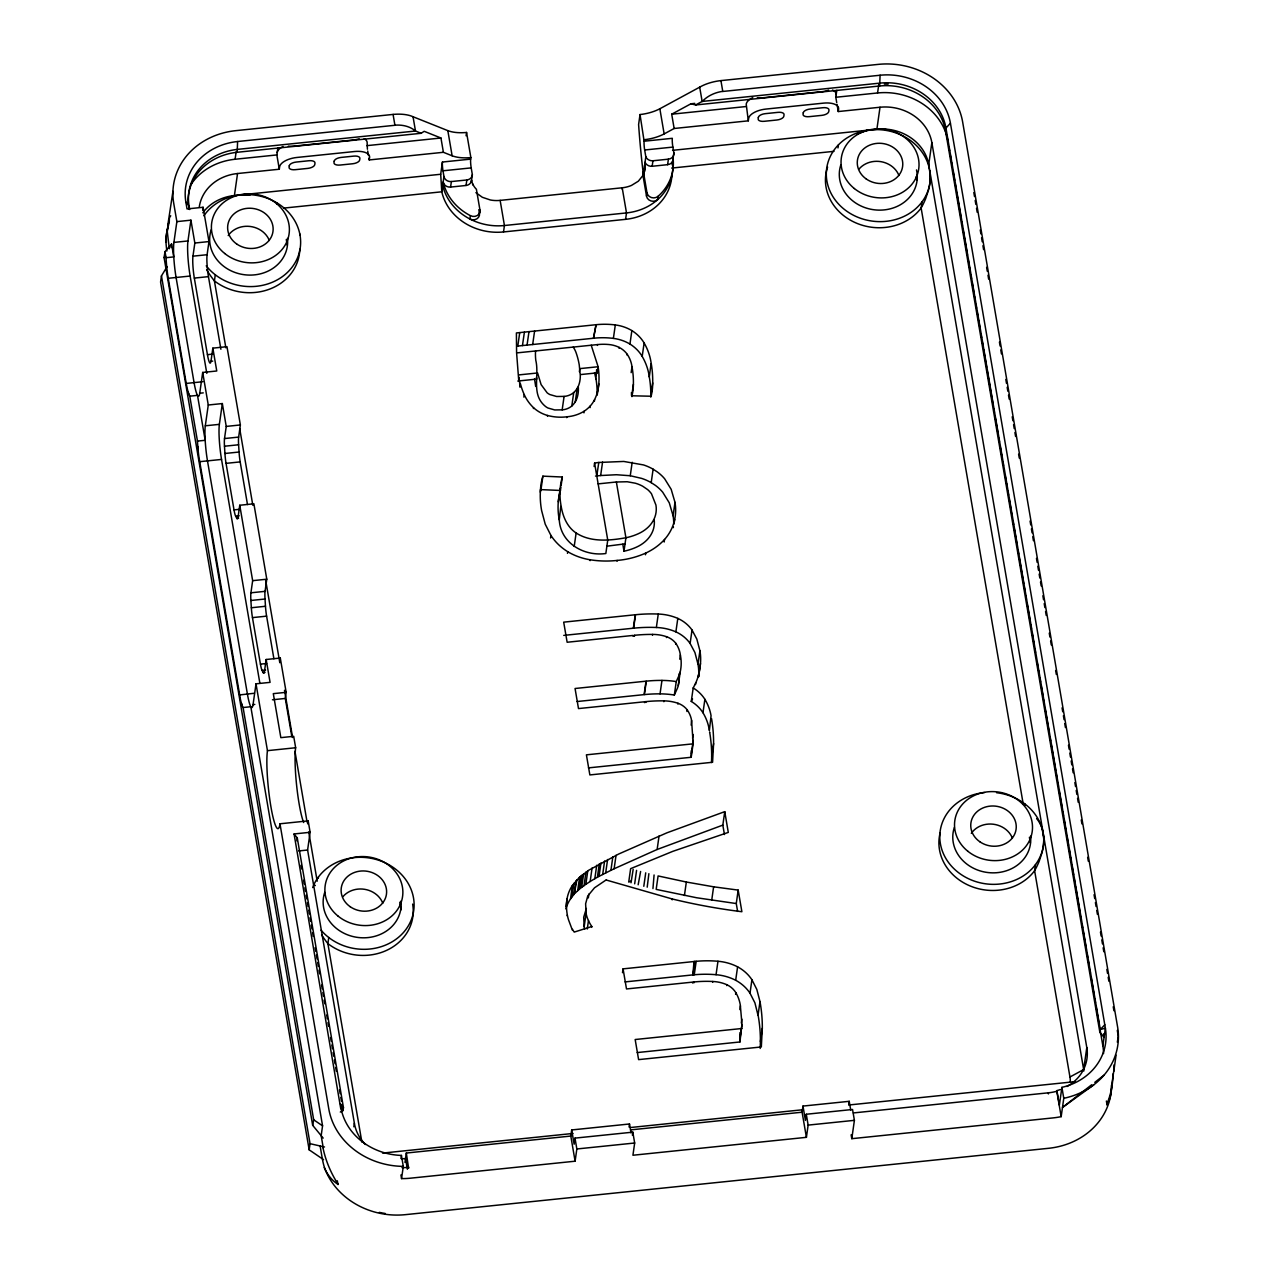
<?xml version="1.0" encoding="UTF-8"?>
<svg xmlns="http://www.w3.org/2000/svg" width="1279" height="1279" viewBox="0 0 1279 1279"><rect width="100%" height="100%" fill="white"/><g stroke="black" fill="none" stroke-linecap="round" stroke-linejoin="round"><path stroke-width="1.5" d="M188.061 203.009A57.955 51.032 8.1 0 1 237.159 152.297L237.606 141.521L394.923 125.278L393.069 114.423L235.832 130.65A74.246 65.373 8.1 0 0 173.736 203.345L176.87 221.619L173.912 242.402A26.219 3.389 84.1 0 0 176.086 277.495L194.072 382.613A26.219 3.389 84.1 0 0 199.732 393.229L203.249 392.877M691.299 754.962L691.299 750.613M588.452 767.88L691.188 757.28L693.106 743.834A18.002 15.844 8.1 0 0 693.138 743.275L691.571 720.365A30.568 26.923 8.1 0 0 687.159 709.813A19.249 16.947 8.1 0 0 677.998 703.274A39.345 34.629 8.1 0 0 663.977 700.876A132.552 116.709 8.1 0 0 645.959 701.627L578.492 708.582L575.054 688.502L646.023 681.179L644.104 694.625L577.085 701.531M637.198 1052.569L739.933 1041.969L739.933 1032.617M739.933 1041.969L741.98 1024.223L740.285 1004.878A43.31 38.13 8.1 0 0 735.825 992.632A20.976 18.466 8.1 0 0 726.936 984.75A34.213 30.12 8.1 0 0 712.771 981.489A109.546 96.453 8.1 0 0 694.065 981.968L626.502 988.955L623.065 968.858L696.176 961.312A108.028 95.126 8.1 0 1 717.967 961.264A46.731 41.152 8.1 0 1 737.599 966.828A39.713 34.965 8.1 0 1 751.924 979.746L756.816 989.418L760.046 1001.857M692.85 974.902L694.017 961.536L694.881 961.44L692.978 974.886L694.177 974.774A108.028 95.126 8.1 0 1 716.048 974.71A46.731 41.152 8.1 0 1 735.681 980.274A39.713 34.965 8.1 0 1 750.006 993.207L754.914 1002.864L758.335 1016.533A181.298 159.635 8.1 0 1 760.397 1041.618L760.206 1048.46M760.062 1001.953L760.238 1002.992A181.298 159.635 8.1 0 1 762.316 1028.156L761.325 1046.957L638.605 1059.62L635.167 1039.523L741.852 1028.508M709.637 732.116L709.621 732.02A179.076 157.669 8.1 0 1 711.668 757.04L711.508 762.54M711.54 718.558L711.556 718.654A179.076 157.669 8.1 0 1 713.586 743.579L712.579 762.268L589.859 774.93L586.406 754.834L693.106 743.834M691.284 755.234L691.236 756.72A18.002 15.844 8.1 0 1 691.188 757.28M169.499 218.517L167.277 231.611L169.308 248.75M470.4 215.655L469.921 219.013A6.507 5.74 8.1 0 0 479.481 213.417L479.961 210.044L476.396 189.276A20.288 17.858 8.1 0 1 472.702 183.936A19.281 16.979 8.1 0 1 471.567 180.163A6.603 5.819 8.1 0 1 466.052 185.471L450.592 187.07A6.523 5.74 8.1 0 1 443.173 182.018A54.709 48.17 8.1 0 0 470.4 215.655A6.507 5.74 8.1 0 0 479.961 210.044M172.937 191.354L167.693 225.887M167.117 266.608L161.458 275.896L160.578 282.035L309.166 1149.837L323.523 1159.621M171.034 247.63L171.562 243.953L165.023 251.659L164.064 257.511L312.668 1125.312L323.171 1138.102M188.684 209.021L189.1 206.111A57.955 51.032 8.1 0 1 237.574 149.387M206.814 373.372L190.139 276.04A26.219 3.389 84.1 0 1 187.965 240.964L190.923 220.164L176.87 221.619M212.73 361.11L210.971 361.286A16.435 2.126 84.1 0 1 207.438 354.651L194.328 278.087A16.291 2.094 84.1 0 1 192.969 256.168L194.84 243.026L190.923 220.164M202.69 210.236L203.105 207.278L187.038 208.941L185.871 202.082A61.856 54.469 8.1 0 1 237.622 141.521M220.899 349.263L208.461 276.632A16.291 2.094 84.1 0 1 207.102 254.713L208.973 241.571L203.105 207.278M215.288 274.793L214.408 280.9L225.871 347.824M199.732 393.229L202.69 372.445L216.759 370.99L212.842 348.144L226.975 346.689L240.372 424.948L238.645 437.098A13.03 1.679 84.1 0 0 238.613 444.772L239.061 452.031A13.541 1.743 84.1 0 0 240.18 461.895L247.487 504.55M191.147 184.208A61.872 54.485 8.1 0 1 235.096 159.251L236.151 151.753M202.833 212.778A45.596 40.145 8.1 0 1 234.409 195.543L237.542 173.528L279.302 169.228L279.637 166.782A16.355 7.466 -9.7 0 1 296.952 157.461L354.475 151.53A16.355 7.466 -9.7 0 1 369.599 157.493L369.247 159.939L443.397 152.297L452.126 155.782A28.394 12.95 -9.7 0 0 470.864 157.589L470.656 159.124A6.571 0.847 84.1 0 0 471.2 167.885L472.351 174.663L471.264 182.273M210.971 361.286L212.842 348.144M254.809 704.409L253.05 704.601A26.219 3.389 84.1 0 1 247.391 693.969L207.486 460.888A26.219 3.389 84.1 0 1 205.311 425.795L208.269 405.011L202.69 372.445M259.781 682.73L221.539 459.433A26.219 3.389 84.1 0 1 219.364 424.356L222.338 403.556L208.269 405.011M238.597 518.187L236.823 518.379L235.656 516.172A13.03 1.679 84.1 0 1 234.025 509.889L226.047 463.366A13.541 1.743 84.1 0 1 224.928 453.485L224.48 446.227A13.03 1.679 84.1 0 1 224.512 438.553L226.239 426.419L222.338 403.556M279.302 169.228L276.856 154.935L277.847 147.98M276.616 203.937L276.776 202.801M273.898 658.797L266.608 616.158A13.541 1.743 84.1 0 1 265.472 606.278L265.025 599.02A13.03 1.679 84.1 0 1 265.057 591.346L266.783 579.211L253.881 503.798L239.749 505.253L238.022 517.387A13.541 1.743 84.1 0 1 236.823 518.379M265.009 672.45L263.234 672.626L262.067 670.42A13.03 1.679 84.1 0 1 260.436 664.137L252.459 617.613A13.541 1.743 84.1 0 1 251.339 607.749L250.892 600.475A13.03 1.679 84.1 0 1 250.924 592.801L252.65 580.666L239.749 505.253M253.05 704.601L256.008 683.817L270.077 682.362L266.16 659.5L280.293 658.045L286.16 692.323L285.297 698.446L291.836 736.688M266.16 659.5L264.433 671.651A13.541 1.743 84.1 0 1 263.234 672.626M279.797 661.515L280.293 658.045M367.409 149.227L367.153 143.216A16.355 7.466 -9.7 0 0 364.179 138.756M296.872 840.895L297.288 837.985L294.074 833.956L310.126 832.293L308.175 820.878L279.973 823.788A41.679 5.388 84.1 0 1 270.924 806.777A41.679 5.388 84.1 0 1 267.455 750.661L256.008 683.817M365.378 1144.513A44.941 39.569 8.1 0 1 354.459 1123.681L307.599 850.023L310.126 832.293M318.247 878.193L318.407 877.042M328.767 937.507L327.888 943.63L361.861 1142.051M671.955 173.768A54.709 48.17 8.1 0 1 625.591 219.348L503.526 231.947A54.709 48.17 8.1 0 1 441.783 191.802L440.695 174.264L442.438 162.033L470.656 159.124M442.438 162.033A6.571 0.847 84.1 0 0 442.982 170.794L443.957 176.518L441.783 191.802L283.81 208.093M309.166 1149.837L310.046 1143.682L161.458 275.896M450.592 187.07L451.375 181.554A6.523 5.74 8.1 0 1 443.957 176.518M201.107 381.893L186.238 383.428L187.054 387.665A26.219 3.725 84.5 0 0 189.772 396.17L197.462 441.095A26.219 3.725 84.5 0 0 198.916 456.939L240.372 699.037A26.219 3.725 84.5 0 0 243.09 707.527L250.812 706.743L322.564 1125.84L321.173 1135.672L323.251 1147.871M466.084 135.782L466.563 132.456A28.394 12.95 -9.7 0 1 447.826 130.634L413.037 116.741A28.666 13.078 -9.7 0 0 393.069 114.423M466.052 185.471L466.835 179.971A6.619 5.819 8.1 0 0 472.351 174.663M340.758 1108.717L294.074 833.956M472.606 184.768L472.718 183.936M340.31 1112.043L343.044 1110.556L343.459 1107.646L297.288 837.985M353.835 1126.783L354.363 1123.122M503.526 231.947L504.438 225.52L500.137 200.387A30.009 26.427 8.1 0 1 490.385 199.988L482.343 197.286L475.916 192.649M400.982 1158.47L401.414 1155.417A61.232 53.91 8.1 0 1 340.917 1107.614M517.787 346.049L519.738 332.588M880.096 75.237A61.856 54.469 8.1 0 1 950.425 123.2L1105.376 1028.156A61.872 54.485 8.1 0 1 1061.906 1087.358L1063.776 1098.293L1061.17 1116.647A74.246 65.373 8.1 0 1 1052.889 1117.926L851.798 1138.678L854.404 1120.34L852.549 1109.485L806.282 1114.249L808.136 1125.104L806.409 1137.335L632.929 1155.241L634.672 1143.01L632.817 1132.155L574.99 1138.118L576.845 1148.974L575.102 1161.204L410.639 1178.167A73.542 64.749 8.1 0 1 401.558 1178.599L403.301 1166.368L401.414 1155.417M404.979 1162.435L406.322 1153.034L570.802 1136.056L571.681 1129.949L629.492 1123.985L631.027 1132.906M522.456 345.57L524.406 332.108M518.682 379.831L516.604 352.924L597.533 344.579A51.464 45.309 8.1 0 1 608.772 344.515A25.692 22.622 8.1 0 1 619.164 347.408A22.462 19.777 8.1 0 1 627.286 354.379A34.309 30.2 8.1 0 1 631.826 365.618L632.194 367.84A108.347 95.397 8.1 0 1 633.393 384.308A69.69 61.36 8.1 0 1 632.018 395.787L651.139 396.234A70.665 62.223 8.1 0 0 652.69 382.869A127.596 112.344 8.1 0 0 651.267 363.7L651.267 363.7M408.625 1168.335L406.322 1153.034M519.913 385.73L519.066 377.385M519.961 387.233L520.297 383.284M527.044 345.09L528.994 331.645M523.878 397.114L524.23 394.587A84.254 74.182 8.1 0 1 520.441 383.86L520.441 383.86M532.672 344.515L534.59 331.069M578.3 386.882A86.332 76.021 8.1 0 1 578.364 388.736A33.83 29.785 8.1 0 1 576.925 398.345A22.718 20 8.1 0 1 571.809 406.019A16.819 14.804 8.1 0 1 562.52 409.84L554.734 409.951L547.956 408.001A14.645 12.886 8.1 0 1 545.222 406.226C530.897 394.316 539.562 375.914 535.789 360.294A62.863 55.349 8.1 0 1 535.565 350.974M533.407 408.545L533.535 407.697A44.557 39.233 8.1 0 1 524.23 394.587M547.476 416.33L547.604 415.483A32.135 28.298 8.1 0 1 533.535 407.697M540.362 490.337L540.489 489.489A67.979 59.857 8.1 0 1 542.904 476.156L562.328 477.019L561.145 485.428M540.266 492.063A67.979 59.857 8.1 0 1 540.985 489.617L542.904 476.156M566.741 417.641L566.869 416.794A36.483 32.135 8.1 0 0 584.199 411.167A34.325 30.216 8.1 0 0 594.591 399.64A54.182 47.707 8.1 0 0 598.812 383.812A93.847 82.639 8.1 0 0 598.108 366.737L591.218 345.234M550.594 537.995L550.961 535.469L545.222 524.166L541.625 510.593A104.318 91.848 8.1 0 1 540.489 489.489M571.809 406.019L573.727 392.557A22.718 20 8.1 0 0 578.843 384.883A33.83 29.785 8.1 0 0 580.282 375.275L579.227 364.803A89.098 78.451 8.1 0 0 576.493 353.899A29.481 25.948 8.1 0 0 573.232 347.089M674.081 523.639L674.688 519.434A58.498 51.512 8.1 0 0 674.992 502.343L671.187 489.345L664.632 478.746A42.799 37.683 8.1 0 0 657.406 471.999L653.121 469.185A46.156 40.64 8.1 0 0 643.513 464.932L623.752 461.447L598.796 462.47A35.62 31.367 8.1 0 0 594.591 463.126L607.749 540.058L605.846 553.519C584.279 556.573 560.554 543.367 559.275 519.834A83.87 73.846 8.1 0 1 558.283 501.8L560.202 488.338A72.919 64.19 8.1 0 1 562.328 477.019M558.283 501.8A72.919 64.19 8.1 0 1 560.426 490.465L560.905 487.107M579.371 371.677L579.803 368.624L598.108 366.737L597.229 372.844L580.762 374.555M575.278 401.798L577.197 388.352M559.275 519.834L560.937 505.045A83.87 73.846 8.1 0 1 560.202 488.338M649.316 376.985L651.139 363.012A66.46 58.53 8.1 0 0 644.12 342.964A37.794 33.27 8.1 0 0 631.858 330.59A38.322 33.75 8.1 0 0 615.311 324.93A75.045 66.076 8.1 0 0 596.126 324.706L593.504 338.232L595.982 324.722M583.959 412.845L584.199 411.167M567.46 553.359L567.7 551.681A53.974 47.531 8.1 0 1 550.961 535.469M597.421 345.426L597.549 344.579M590.051 407.633L590.29 405.955M622.042 188.956L622.202 187.789A30.009 26.427 8.1 0 0 631.474 185.423L638.333 181.202L642.969 175.415A20.288 17.858 8.1 0 0 644.728 169.499L645.192 166.142A19.377 17.059 8.1 0 0 645.048 162.273A6.603 5.819 8.1 0 0 652.162 166.27L667.606 164.671A6.523 5.74 8.1 0 0 673.074 158.292A54.709 48.17 8.1 0 1 658.109 196.279L657.63 199.652A6.507 5.74 8.1 0 1 646.519 196.183L642.969 175.415L643.449 172.041A20.288 17.858 8.1 0 0 645.208 166.142M594.351 401.318L594.591 399.64M574.207 546.437L576.126 532.991C567.205 527.124 562.856 516.556 561.177 506.388M597.245 394.747L598.812 383.812M625.591 219.348L626.502 212.922L622.202 187.789L500.137 200.387M594.111 466.499L594.591 463.126M649.236 376.506L648.997 374.955A66.46 58.53 8.1 0 0 642.202 356.409A37.794 33.27 8.1 0 0 629.955 344.051A38.322 33.75 8.1 0 0 613.392 338.391L615.311 324.93M640.028 114.55L638.605 124.527A127.372 16.435 84.1 0 0 643.337 174.216L645.831 156.773L644.664 149.995A6.571 0.847 84.1 0 1 644.12 141.218L640.028 114.55A28.394 12.95 -9.7 0 0 659.852 108.763L699.693 87.164A28.666 13.078 -9.7 0 1 720.924 80.609L878.241 64.382A74.246 65.373 8.1 0 1 962.639 121.953L1117.59 1026.909A74.246 65.373 8.1 0 1 1063.776 1098.293M598.796 462.47L596.765 475.932A35.62 31.367 8.1 0 0 595.502 476.092M596.877 475.932L600.65 475.532L602.569 462.087M619.036 348.256L619.164 347.408M643.817 175.878L643.976 174.711M644.392 171.818L644.712 169.499A19.377 17.059 8.1 0 0 644.568 165.63M590.115 560.634L590.243 559.786A56.724 49.945 8.1 0 1 567.7 551.681M646.519 196.183L646.998 192.809L643.449 172.041M652.162 166.27L652.945 160.77A6.619 5.819 8.1 0 1 645.831 156.773M627.158 355.21L627.286 354.379M629.955 344.051L631.858 330.59M631.155 372.637L632.002 366.753M631.906 396.618L632.322 391.886M632.434 391.038L633.393 384.308M667.606 164.671L668.389 159.172A6.523 5.74 8.1 0 0 673.857 152.793L672.866 147.085A6.571 0.847 84.1 0 1 672.322 138.308L644.12 141.218M642.202 356.409L644.12 342.964M565.973 906.427L567.045 898.849A42.783 37.667 8.1 0 1 572.416 885.436L579.243 877.538L588.564 870.328L618.588 854.068L666.919 832.821L724.745 811.653L728.295 832.405L672.834 851.334L630.627 868.649L628.724 882.11L631.139 881.023M672.13 164.863L673.857 152.793M617.054 561.257L617.181 560.426A81.712 71.944 8.1 0 0 645.719 553.072A62.016 54.597 8.1 0 0 664.536 539.482A53.126 46.779 8.1 0 0 674.129 521.784L674.688 519.434M567.221 915.828L567.221 914.357A61.696 54.326 8.1 0 1 567.045 898.849M673.729 524.15A58.498 51.512 8.1 0 0 673.09 515.789L669.269 502.807L662.714 492.207A42.799 37.683 8.1 0 0 655.487 485.444L651.203 482.647A46.156 40.64 8.1 0 0 641.594 478.378L630.259 475.74L632.178 462.279M565.894 908.857A42.783 37.667 8.1 0 1 570.514 898.881L572.416 885.436M570.514 898.881L572.049 896.787L573.951 883.341M572.049 896.787L574.111 894.309L576.03 880.847M574.159 894.245L576.941 879.856M654.224 519.945A30.232 26.619 8.1 0 1 652.977 530.513A32.838 28.921 8.1 0 1 646.614 540.298A36.739 32.343 8.1 0 1 636.414 547.172A55.828 49.146 8.1 0 1 623.992 551.201L625.911 537.756L616.366 481.991L598.14 483.878M575.022 893.302L577.676 890.664L579.595 877.218M572.384 930.137L568.563 919.921A45.548 40.097 8.1 0 1 567.348 914.981M577.676 890.664L578.907 889.56L580.826 876.115M579.003 889.497L580.33 888.393L582.233 874.932M650.771 397.145A70.665 62.223 8.1 0 0 650.771 396.33L652.69 382.869M580.41 888.313L581.657 887.354L583.656 873.829M581.753 887.274L584.039 885.612L585.942 872.15M584.039 885.612L585.846 884.317L587.764 870.871M585.846 884.317L590.163 881.487L592.065 868.041M584.679 929.002A34.037 29.977 8.1 0 1 584.183 926.731L586.086 913.27L585.622 903.757L587.764 895.971L594.511 887.802L606.006 880.032M588.324 897.922L588.868 894.069M587.269 929.018L588.468 920.608A34.037 29.977 8.1 0 1 586.086 913.27M590.163 881.487L594.815 878.689L596.733 865.228M651.203 482.647L653.121 469.185M594.815 878.689L597.389 877.25L599.291 863.805M563.751 635.391L633.617 628.181L635.535 614.735A140.93 124.079 8.1 0 1 658.269 614.048A47.515 41.839 8.1 0 1 677.806 618.396A34.709 30.568 8.1 0 1 692.035 630.019L696.831 639.084L699.917 650.755A61.056 53.75 8.1 0 1 700.476 663.465L699.053 673.553M591.697 927.371L591.825 926.54A43.662 38.45 8.1 0 1 588.468 920.608M597.389 877.25L599.052 876.371L600.954 862.909M633.121 636.271L634.64 635.279A146.222 128.747 8.1 0 1 652.61 634.416A37.667 33.158 8.1 0 1 666.599 636.718A19.233 16.931 8.1 0 1 675.76 643.241A31.24 27.498 8.1 0 1 680.364 654.976L680.62 656.383A50.76 44.701 8.1 0 1 680.188 672.035L678.27 685.48A89.498 78.802 8.1 0 1 677.55 687.926L674.337 695.025A84.83 74.694 8.1 0 0 660.044 693.857A126.189 111.113 8.1 0 0 644.392 694.593L646.311 681.147A126.189 111.113 8.1 0 1 661.962 680.412A84.83 74.694 8.1 0 1 676.255 681.563L679.469 674.481A89.498 78.802 8.1 0 0 680.188 672.035M645.479 554.766L645.719 553.072M634.528 636.111L634.64 635.279M599.052 876.371L602.681 874.484L604.599 861.039M602.681 874.484L605.67 872.965L607.589 859.52M605.67 872.965L610.914 870.344L612.833 856.882M574.99 1138.118L574.127 1144.225L571.681 1129.949M610.914 870.344L614.128 868.761L616.046 855.315M664.185 542.008L664.536 539.482M652.482 635.263L652.61 634.416M644.472 702.603L645.607 701.659M633.617 628.181A140.93 124.079 8.1 0 1 656.351 627.493L658.269 614.048M645.831 702.459L645.959 701.627M673.09 515.789L674.992 502.343M673.282 527.667L673.409 526.82M631.027 882.782L633.169 869.384M666.471 637.55L666.599 636.718M660.044 693.857L661.962 680.412M634.672 883.821L636.574 870.359M622.505 972.695L623.065 968.858M644.344 139.699A28.394 12.95 -9.7 0 0 664.153 133.911L674.145 128.492L748.311 120.834L746.217 104.111A16.355 7.466 -9.7 0 1 752.755 97.684M663.865 701.707L663.977 700.876M748.311 120.834L748.663 118.387A16.355 7.466 -9.7 0 1 765.961 109.067L823.484 103.135A16.355 7.466 -9.7 0 1 838.608 109.115L838.257 111.545L880.016 107.244A45.596 40.145 8.1 0 1 931.847 142.593L1086.798 1047.549L1083.665 1069.564A45.596 40.145 8.1 0 1 1083.873 1070.987M698.926 674.385L698.574 676.911A61.056 53.75 8.1 0 0 697.998 664.217L694.929 652.546L690.116 643.465A34.709 30.568 8.1 0 0 675.888 631.858L677.806 618.396M675.632 644.088L675.76 643.241M674.337 695.025L676.255 681.563M679.757 659.181L680.364 654.976M614.128 868.761L657.134 849.48L659.053 836.034M677.87 704.105L677.998 703.274M690.116 643.465L692.035 630.019M686.919 711.492L687.159 709.813M629.06 1127.039L629.492 1123.985M693.186 687.958A36.324 31.975 8.1 0 1 704.889 699.293A56.292 49.561 8.1 0 1 711.06 715.728L709.365 730.549L709.158 729.174A56.292 49.561 8.1 0 0 702.97 712.739A36.324 31.975 8.1 0 0 691.268 701.42L693.186 687.958A37.619 33.126 8.1 0 0 693.698 687.031L695.76 682.858A59.41 52.311 8.1 0 0 698.654 674.417A96.229 84.734 8.1 0 0 700.476 663.465M697.998 664.217L699.917 650.755M695.52 684.537L695.76 682.858M632.386 1135.208L632.817 1132.155M691.172 725.161L691.603 720.493M698.286 676.943L698.654 674.417M692.563 738.319L693.106 734.482M691.315 753.747L693.234 740.301M672.194 899.824L672.306 898.993L606.214 880.016M702.97 712.739L704.889 699.293M684.425 895.492L686.343 882.03L658.093 875.939L656.175 889.385L696.575 897.746L736.272 903.55L737.615 911.415M711.668 757.04L713.586 743.579M692.483 982.975L693.873 982M694.257 974.774L696.176 961.312M693.937 982.816L694.065 981.968M711.716 900.256L713.618 886.811L686.343 882.03M724.442 834.547L722.827 825.115L724.745 811.653M836.722 102.624L835.811 97.268L836.802 90.313M712.659 982.32L712.771 981.489M716.048 974.71L717.967 961.264M837.985 147.916L838.416 144.847M736.272 903.55L738.175 890.104L713.618 886.811M726.808 985.597L726.936 984.75M735.681 980.274L737.599 966.828M735.585 994.311L735.825 992.632M739.886 1009.627L740.429 1005.79M741.308 1023.008L741.852 1019.171M740.045 1038.324L741.964 1024.879M948.059 139.875L947.899 140.946A61.872 54.485 8.1 0 0 877.57 92.967L878.721 84.942M750.006 993.207L751.924 979.746M1023.264 804.347L921.136 207.997A58.019 41.408 -68.2 0 0 925.66 198.677L928.522 190.027A40.065 28.602 -68.2 0 0 930.217 174.903L928.714 164.607A45.596 40.145 8.1 0 0 876.882 129.259L880.016 107.244M758.079 1015.03L759.982 1001.569M760.397 1041.618L762.316 1028.156M922.015 201.874L921.136 207.997A52.103 45.884 8.1 0 1 855.747 222.85A52.103 45.884 8.1 0 1 827.577 167.085M928.714 164.607L931.847 142.593M806.409 1137.335L802.093 1112.202L802.972 1106.079L849.224 1101.315L850.759 1110.236M1103.489 1033.912L1104.081 1037.333L1099.892 1032.473L945.533 130.938L945.948 128.028L950.425 123.2M806.282 1114.249L805.418 1120.372L802.972 1106.079M848.728 1104.8L849.224 1101.315M1024.975 805.274L1025.134 804.139M1035.494 864.588L1034.615 870.711L1069.947 1076.998A32.567 28.682 8.1 0 1 1070.315 1081.906M1048.38 1093.945L1048.54 1092.794A45.596 40.145 8.1 0 0 1056.822 1091.243L1061.17 1116.647M1056.662 1092.378L1056.902 1090.619A45.596 40.145 8.1 0 0 1060.323 1089.532M1061.906 1087.358L1059.38 1105.088L1056.902 1090.619M1099.892 1032.457L1100.308 1029.563L945.948 128.028A57.955 51.032 8.1 0 0 880.064 83.103L702.139 101.441L695.616 104.974L690.916 103.791L671.699 114.199L674.145 128.492M1103.553 1053.56A61.872 54.485 8.1 0 0 1102.866 1045.886L1105.376 1028.156L1100.308 1029.563L1104.8 1024.735M1113.849 1066.686L1114.121 1064.767M1111.931 1083.889L1114.249 1067.645M1113.769 1071.354L1116.087 1055.111M1117.334 1042.161L1118.294 1036.31L1117.286 1030.41M312.668 1125.312L313.675 1119.78L243.09 707.527M170.075 217.078L170.699 215.719M692.547 698.989L691.779 700.476A37.619 33.126 8.1 0 1 691.268 701.42M586.374 908.458L583.704 917.203L584.183 926.731M1091.706 1084.736L1062.481 1107.47L1093.769 1084.832M1094.792 1082.354L1104.017 1075.175M237.159 152.281L421.175 133.288L424.18 131.305L440.951 138.004L443.397 152.297M164.064 257.511L165.599 256.583M1069.947 1076.998L1083.665 1069.564L929.721 170.523M857.218 133.943L866.331 130.65L876.882 129.259M657.134 849.48L722.827 825.115M359.175 138.724L358.648 138.899A12.502 3.741 -3.5 0 1 352.668 140.098M591.825 926.54L574.223 932.087A25.404 22.367 8.1 0 1 572.512 929.305M566.869 416.794L565.83 416.922A44.413 39.105 8.1 0 1 547.604 415.483M606.885 546.181L625.047 543.863M870.647 129.914L672.562 150.33M617.117 560.426L616.382 560.506A88.97 78.339 8.1 0 1 590.243 559.786M234.409 195.543L440.695 174.264M635.263 614.767L633.345 628.213M237.574 149.371L415.483 131.018L421.175 133.288M690.916 103.791L694.833 103.375M294.985 146.03L352.508 140.098M763.995 97.652L821.518 91.704M695.616 104.974L879.648 85.997A57.955 51.032 8.1 0 1 945.533 130.938M235.096 159.251L276.856 154.935M366.801 145.662L440.951 138.004M671.699 114.199L745.865 106.557M835.811 97.268L877.57 92.967M442.982 170.794L471.2 167.885M644.664 149.995L672.866 147.085M451.375 181.554L466.835 179.971M652.945 160.77L668.389 159.172M671.667 168.077L833.988 151.338M173.912 242.402L187.965 240.964M194.84 243.026L208.973 241.571M165.023 251.659L166.062 257.703L173.784 256.903L171.562 243.953M192.969 256.168L207.102 254.713M166.062 257.703A26.219 3.725 84.5 0 0 167.565 273.93L168.236 278.294L190.139 276.04M194.328 278.087L208.461 276.632M207.438 354.651L212.746 354.107M596.126 324.706L516.396 332.94L516.588 352.62M517.212 346.113L594.207 338.168A75.045 66.076 8.1 0 1 613.392 338.391M201.986 381.797L202.865 381.702M189.772 396.17L197.494 395.371L205.184 440.296L197.462 441.095M518.666 374.923L537.596 372.972L541.113 384.611L547.124 392.781A14.645 12.886 8.1 0 0 549.858 394.556L556.637 396.49L564.439 396.394A16.819 14.804 8.1 0 0 573.727 392.557M517.787 381.046L536.732 379.096L536.429 377.337M205.311 425.795L219.364 424.356M226.239 426.419L240.372 424.948M224.512 438.553L238.645 437.098M224.48 446.227L238.613 444.772M224.928 453.485L239.061 452.031M199.636 461.687L221.539 459.433M226.047 463.366L240.18 461.895M234.025 509.889L240.196 509.25M235.656 516.172L239.189 515.805M252.65 580.666L266.783 579.211M250.924 592.801L265.057 591.346M250.892 600.475L265.025 599.02M251.339 607.749L265.472 606.278M252.459 617.613L266.608 616.158M635.535 614.735L563.687 622.154L567.141 642.25L633.233 635.423M260.436 664.137L266.608 663.497M262.067 670.42L265.6 670.068M239.573 694.929L254.425 693.25M286.16 692.323L273.306 693.65L280.836 737.647L293.69 736.32L295.657 747.751A41.679 5.388 84.1 0 0 296.712 786.249A41.679 5.388 84.1 0 0 303.699 822.541M272.443 699.773L285.297 698.446M267.455 750.661L295.657 747.751M298.678 850.951L307.599 850.023M625.095 981.904L692.978 974.886M382.517 1153.098L573.088 1133.45M630.643 1127.502L803.34 1109.692M849 1104.976L1075.303 1081.634M630.595 1129.885L802.093 1112.202M853.397 1112.938L1048.588 1092.794M576.845 1148.974L634.672 1143.01M808.136 1125.104L854.404 1120.34M616.366 481.991L627.222 481.751L635.359 483.222A32.966 29.017 8.1 0 1 642.682 486.212L647.638 489.601A24.893 21.919 8.1 0 1 651.491 493.79L655.935 505.077A30.232 26.619 8.1 0 1 654.896 517.052A32.838 28.921 8.1 0 1 648.533 526.836A36.739 32.343 8.1 0 1 638.333 533.727A55.828 49.146 8.1 0 1 625.911 537.756C609.651 540.665 590.77 542.472 576.126 532.991M600.65 475.532L616.414 474.733L630.259 475.74M564.087 396.426L562.168 409.872M540.985 489.617L560.426 490.465M250.029 195.047L241.044 194.856A52.103 45.884 8.1 0 1 298.263 228.397A52.103 45.884 8.1 0 1 271.724 282.515A52.103 45.884 8.1 0 1 206.223 265.808M340.822 1107.038L343.459 1107.646L340.246 1103.617M310.046 1143.682L324.514 1146.991M654.081 874.964L652.945 888.601M648.885 873.669L647.206 887.178M645.719 872.838L643.801 886.299M640.619 871.479L638.157 884.78M313.675 1119.78L322.564 1125.84M185.871 202.082L189.1 206.111L189.676 209.548M321.589 934.869L321.94 935.381A58.003 30.824 61.5 0 0 327.888 943.614A52.103 45.884 8.1 0 0 386.754 950.297A52.103 45.884 8.1 0 0 412.653 904.109M206.622 269.741L208.461 272.667A58.003 30.824 61.5 0 0 214.408 280.9A52.103 45.884 8.1 0 0 269.325 289.23A52.103 45.884 8.1 0 0 299.766 249.229M878.785 84.398L879.648 85.997L880.096 75.237L722.779 91.464L720.924 80.609M188.86 394.236L187.997 391.582M242.163 705.592L241.315 702.938M594.527 372.653L595.966 378.888L596.653 369.647M299.782 233.849L300.053 235.272M649.332 377.065L649.348 377.145A127.596 112.344 8.1 0 1 650.771 396.33M973.831 192.601L974.502 196.534M975.174 200.467L975.845 204.4M976.516 208.333L977.188 212.266M980.226 229.964L980.897 233.897M981.569 237.83L982.24 241.763M982.927 245.696L983.599 249.629M986.621 267.327L987.292 271.26M987.98 275.193L988.651 279.126M999.427 342.069L1000.098 346.001M1000.77 349.934L1001.441 353.867M1005.822 379.431L1006.493 383.364M1007.165 387.297L1007.836 391.23M1008.507 395.163L1009.195 399.096M1012.217 416.794L1012.888 420.727M1013.56 424.66L1014.247 428.593M1014.918 432.526L1015.59 436.459M1018.612 454.157L1019.283 458.09M1030.075 521.033L1030.746 524.966M1031.418 528.898L1032.089 532.831M1032.761 536.764L1033.432 540.697M1036.47 558.395L1037.141 562.328M1037.813 566.261L1038.484 570.194M1039.156 574.127L1039.827 578.06M1040.498 581.993L1041.186 585.926M1042.865 595.758L1043.536 599.691M1044.208 603.624L1044.879 607.573M1045.551 611.506L1046.238 615.439M1049.26 633.137L1049.931 637.07M1050.603 641.003L1051.29 644.936M1055.655 670.5L1056.326 674.433M1062.066 707.863L1062.737 711.795M1063.409 715.728L1064.08 719.661M1064.752 723.594L1065.423 727.527M1068.461 745.225L1069.132 749.174M1069.804 753.107L1070.475 757.04M1071.147 760.973L1071.818 764.906M1072.505 768.839L1073.177 772.772M1074.856 782.604L1075.527 786.537M1076.199 790.47L1076.87 794.403M1077.557 798.336L1078.229 802.269M1081.251 819.967L1081.922 823.9M1087.646 857.33L1088.333 861.263M1094.057 894.708L1094.728 898.641M1095.4 902.574L1096.071 906.507M1096.742 910.44L1097.414 914.373M1100.452 932.071L1101.123 936.004M1101.795 939.937L1102.466 943.87M1103.137 947.803L1103.809 951.736M1106.847 969.434L1107.518 973.367M1108.19 977.3L1108.861 981.233M1113.242 1006.797L1113.913 1010.73M948.906 146.845L949.594 150.778M950.265 154.711L950.936 158.644M951.608 162.577L952.279 166.51M952.951 170.443L954.646 180.291M955.317 184.224L955.989 188.157M956.66 192.09L961.041 217.67M961.712 221.603L962.384 225.536M963.055 229.469L967.436 255.049M968.123 258.982L968.795 262.914M969.466 266.847L970.137 270.78M970.809 274.713L971.48 278.646M972.152 282.579L973.847 292.427M974.518 296.36L975.19 300.293M975.861 304.226L976.532 308.159M977.204 312.092L977.891 316.025M978.563 319.958L980.242 329.806M980.913 333.739L981.585 337.672M982.256 341.605L982.943 345.538M983.615 349.471L986.637 367.185M987.324 371.118L993.048 404.548M993.719 408.497L994.391 412.43M995.062 416.362L998.1 434.061M998.771 437.994L999.443 441.926M1000.114 445.875L1000.786 449.808M1001.457 453.741L1002.144 457.674M1002.816 461.607L1003.487 465.54M1005.166 475.372L1005.838 479.305M1006.525 483.254L1007.197 487.187M1007.868 491.12L1008.539 495.053M1009.211 498.986L1010.89 508.818M1011.577 512.751L1012.249 516.684M1012.92 520.633L1013.592 524.566M1014.263 528.499L1017.301 546.197M1017.972 550.13L1018.644 554.063M1019.315 558.012L1023.696 583.576M1024.367 587.509L1025.039 591.442M1025.726 595.39L1026.398 599.323M1027.069 603.256L1030.091 620.954M1030.778 624.887L1031.45 628.82M1032.121 632.769L1032.793 636.702M1033.464 640.635L1034.135 644.568M1034.807 648.501L1035.494 652.434M1037.173 662.266L1037.845 666.199M1038.516 670.132L1039.188 674.081M1039.859 678.014L1040.546 681.947M1041.218 685.88L1042.897 695.712M1043.568 699.645L1044.24 703.578M1044.927 707.511L1049.292 733.091M1049.979 737.024L1050.651 740.957M1051.322 744.89L1055.703 770.47M1056.374 774.403L1057.046 778.335M1057.717 782.268L1058.388 786.217M1059.06 790.15L1062.098 807.848M1062.769 811.781L1063.441 815.714M1064.128 819.647L1064.799 823.596M1065.471 827.529L1066.142 831.462M1066.814 835.395L1068.493 845.227M1069.18 849.16L1069.852 853.093M1070.523 857.026L1071.194 860.975M1071.866 864.908L1073.561 874.74M1074.232 878.673L1074.904 882.606M1075.575 886.539L1079.956 912.119M1080.627 916.052L1081.299 919.985M1081.97 923.918L1082.642 927.851M1083.329 931.783L1086.351 949.498M1087.022 953.431L1087.694 957.363M1088.381 961.296L1089.053 965.229M1089.724 969.162L1090.395 973.095M1091.067 977.044L1092.762 986.876M1093.433 990.809L1094.105 994.742M1094.776 998.675L1095.448 1002.608M1096.119 1006.541L1096.79 1010.474M1097.462 1014.423L1099.157 1024.255M1099.828 1028.188L1102.866 1045.886M1106.383 1101.011L1107.022 1104.736M916.244 176.454L916.899 180.275M1029.403 837.281L1030.378 842.989M837.042 104.414L838.257 111.545M699.693 87.164L702.139 101.441M851.127 1134.809L851.798 1138.678M659.852 108.763L664.153 133.911M738.175 890.104L741.884 911.719A544.278 479.225 8.1 0 1 672.306 898.993M597.085 371.901L597.229 372.844M622.809 544.23L623.992 551.201M466.563 132.456L470.864 157.589M478.826 209.644L479.481 213.417M447.826 130.634L452.126 155.782M413.037 116.741L415.483 131.018A27.914 21.167 -14.6 0 0 394.939 125.182M570.802 1136.056L575.102 1161.204M367.712 151.018L368.48 155.478M368.944 158.148L369.247 159.939M286.288 239.509L287.263 245.232M399.767 902.239L401.062 909.849M407.377 1169.246L405.539 1158.534A44.941 39.569 8.1 0 1 401.526 1158.774M400.935 1174.937L401.558 1178.599M239.685 428.513L252.826 505.269M265.632 580.058L279.797 662.73M284.514 690.276L292.603 737.519M294.953 751.301L307.088 822.157M308.767 831.989L317.192 881.199M301.045 865.244L301.684 868.985M303.603 880.224L304.258 883.965M304.898 887.706L305.537 891.463M306.177 895.204L306.816 898.945M307.456 902.686L308.095 906.443M308.735 910.184L309.39 913.925M310.03 917.667L310.669 921.424M311.309 925.165L311.948 928.906M312.588 932.647L313.227 936.404M315.162 947.627L315.801 951.384M316.441 955.125L317.08 958.866M317.72 962.607L318.359 966.364M318.999 970.106L319.638 973.847M321.573 985.086L322.212 988.827M322.852 992.584L323.491 996.325M324.131 1000.066L324.77 1003.807M326.705 1015.046L327.344 1018.787M327.984 1022.545L328.623 1026.286M330.542 1037.525L331.181 1041.266M331.821 1045.007L332.476 1048.748M333.116 1052.505L333.755 1056.246M334.395 1059.987L335.034 1063.744M335.674 1067.485L336.313 1071.226M339.527 1089.948L340.166 1093.705M340.806 1097.446L341.445 1101.187M342.085 1104.928L343.044 1110.556M279.973 823.788L328.799 1108.925A73.527 64.733 8.1 0 0 403.301 1166.368M337.32 1180.773L337.96 1184.562M320.118 1145.984L322.164 1157.879A81.456 56.756 -69.8 0 0 324.418 1167.455A73.527 64.733 8.1 0 0 405.443 1214.65L1048.572 1148.302A74.262 65.373 8.1 0 0 1111.499 1085.663A82.256 41.839 62.7 0 0 1111.451 1085.072M168.236 278.294L186.238 383.428M535.677 386.434L534.51 378.904M198.245 451.391L197.797 446.419M1043.664 837.617L1042.145 828.744A40.065 28.602 -68.2 0 0 1036.63 818.592M679.181 673.601A50.76 44.701 8.1 0 1 678.27 685.48M656.351 627.493A47.515 41.839 8.1 0 1 675.888 631.858M631.442 392.493A108.347 95.397 8.1 0 1 631.506 395.643M596.03 379.239A93.847 82.639 8.1 0 1 597.037 394.939M338.04 1184.402A61.296 42.719 -69.8 0 1 324.274 1167.599M338.152 1184.338A55.7 27.546 63.3 0 1 322.995 1147.759M277.191 152.489A16.355 7.466 -9.7 0 1 283.027 146.43M832.533 90.058A16.355 7.466 -9.7 0 1 836.162 94.822M642.921 174.248A21.535 20.496 58.1 0 1 643.081 175.926M702.219 101.489A27.914 21.167 -14.6 0 1 722.779 91.353M308.175 820.878A41.679 5.388 84.1 0 1 307.568 823.82M408.768 1167.311A61.232 53.91 8.1 0 1 402.006 1167.663M1086.798 1047.549A45.596 40.145 8.1 0 1 1067.006 1086.495M166.894 251.036A82.256 57.315 -69.8 0 1 165.966 242.019A74.246 65.373 8.1 0 1 168.492 225.232M165.79 242.051A61.792 43.054 -69.8 0 1 169.436 220.755M996.549 792.708A52.103 45.884 8.1 0 1 1036.406 863.325A52.103 45.884 8.1 0 1 948.474 862.43A52.103 45.884 8.1 0 1 984.478 792.58M929.689 170.299A52.103 45.884 8.1 0 1 886.395 221.299A52.103 45.884 8.1 0 1 826.969 181.41A52.103 45.884 8.1 0 1 869.656 130.01M442.71 185.391A54.709 48.17 8.1 0 0 504.438 225.52L626.502 212.922A54.725 48.186 8.1 0 0 672.594 161.666M203.905 215.767A52.119 45.884 8.1 0 1 239.685 195M287.455 238.374A39.073 34.405 8.1 0 1 244.992 274.809A39.073 34.405 8.1 0 1 211.259 229.628M916.499 169.931A39.073 34.405 8.1 0 1 876.611 210.028A39.073 34.405 8.1 0 1 840.895 164.671M1030.57 836.13A39.073 34.405 8.1 0 1 988.107 872.566A39.073 34.405 8.1 0 1 954.374 827.385M400.935 901.087A39.073 34.405 8.1 0 1 358.472 937.523A39.073 34.405 8.1 0 1 324.738 892.342M940.161 832.789A52.103 45.884 8.1 0 0 970.825 886.251A52.103 45.884 8.1 0 0 1034.615 870.711A58.003 41.408 -68.2 0 0 1039.14 861.391L1042.001 852.741A40.065 28.602 -68.2 0 0 1043.696 837.601M312.668 887.578A52.103 45.884 8.1 0 1 387.617 864.028A52.103 45.884 8.1 0 1 401.494 934.581A52.103 45.884 8.1 0 1 321.045 930.185M342.98 896.611A22.798 20.064 8.1 0 1 364.707 889.321A22.798 20.064 8.1 0 1 382.789 903.198M971.321 833.348A22.798 20.064 8.1 0 1 993.175 824.204A22.798 20.064 8.1 0 1 1012.424 838.225M859.136 168.94A22.798 20.064 8.1 0 1 880.863 161.65A22.798 20.064 8.1 0 1 898.945 175.511M228.206 235.592A22.798 20.064 8.1 0 1 250.06 226.447A22.798 20.064 8.1 0 1 269.309 240.468M385.203 1213.467A60.497 53.27 8.1 0 1 379.367 1212.364M828.648 90.154A13.845 4.157 -3.6 0 1 821.71 91.736M763.851 97.668A12.502 3.741 -3.5 0 1 757.296 97.764M884.317 84.062A61.872 54.485 8.1 0 1 888.138 84.078M658.109 196.279A6.507 5.74 8.1 0 1 646.998 192.809M294.857 146.094A13.845 4.157 -3.5 0 1 288.287 146.142M199.268 206.974A45.596 40.145 8.1 0 1 237.542 173.528M871.607 129.803A52.119 45.884 8.1 0 1 929.513 169.308M315.114 885.612A58.003 30.824 61.5 0 1 315.337 885.34M1111.643 1085.759A61.792 31.431 62.7 0 1 1106.927 1104.608M1112.938 1073.976A56.18 38.546 -70.8 0 1 1106.687 1104.576M289.278 165.774L289.07 167.309A6.571 3.006 -9.7 0 0 295.177 169.691L307.903 168.38A6.571 3.006 -9.7 0 0 314.762 164.655L314.986 163.136A6.507 2.974 -9.7 0 0 309.054 160.722L296.136 162.065A6.507 2.974 -9.7 0 0 289.278 165.774M334.203 161.154L333.979 162.673A6.571 3.006 -9.7 0 0 340.086 165.055L352.812 163.744A6.571 3.006 -9.7 0 0 359.671 160.019L359.895 158.5A6.507 2.974 -9.7 0 0 353.963 156.102L341.061 157.429A6.507 2.974 -9.7 0 0 334.203 161.154M758.351 117.38L758.143 118.915A6.571 3.006 -9.7 0 0 764.123 121.313L776.865 120.002A6.571 3.006 -9.7 0 0 783.835 116.261L784.059 114.742A6.507 2.974 -9.7 0 0 778.064 112.344L765.21 113.671A6.507 2.974 -9.7 0 0 758.351 117.38M803.276 112.76L803.052 114.279A6.571 3.006 -9.7 0 0 809.047 116.677L821.773 115.366A6.571 3.006 -9.7 0 0 828.744 111.625L828.968 110.106A6.507 2.974 -9.7 0 0 822.973 107.708L810.135 109.035A6.507 2.974 -9.7 0 0 803.276 112.76M224.736 253.514A39.073 34.405 8.1 0 0 288.654 236.231A39.073 34.405 8.1 0 0 237.798 195.319A39.073 34.405 8.1 0 0 224.736 253.514M854.372 188.557A39.073 34.405 8.1 0 0 918.29 171.274A39.073 34.405 8.1 0 0 867.434 130.362A39.073 34.405 8.1 0 0 854.372 188.557M967.851 851.27A39.073 34.405 8.1 0 0 1031.769 833.988A39.073 34.405 8.1 0 0 980.913 793.076A39.073 34.405 8.1 0 0 967.851 851.27M338.216 916.228A39.073 34.405 8.1 0 0 402.134 898.945A39.073 34.405 8.1 0 0 351.277 858.033A39.073 34.405 8.1 0 0 338.216 916.228M350.078 906.635A22.798 20.064 8.1 0 0 386.434 894.341A22.798 20.064 8.1 0 0 355.098 872.23A22.798 20.064 8.1 0 0 350.078 906.635M979.714 841.678A22.798 20.064 8.1 0 0 1016.07 829.384A22.798 20.064 8.1 0 0 984.734 807.273A22.798 20.064 8.1 0 0 979.714 841.678M866.235 178.964A22.798 20.064 8.1 0 0 902.59 166.67A22.798 20.064 8.1 0 0 871.255 144.559A22.798 20.064 8.1 0 0 866.235 178.964M236.599 243.921A22.798 20.064 8.1 0 0 272.955 231.627A22.798 20.064 8.1 0 0 241.619 209.516A22.798 20.064 8.1 0 0 236.599 243.921"/></g></svg>
